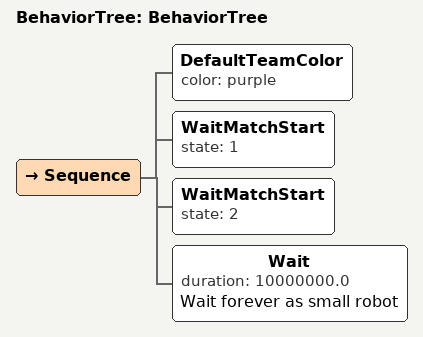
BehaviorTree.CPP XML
<root main_tree_to_execute="BehaviorTree">
    <BehaviorTree ID="BehaviorTree">
        <Sequence>
            <DefaultTeamColor color="purple" />
            <WaitMatchStart state="1" />
            <!-- Robot setup (pre-match state) -->
            <WaitMatchStart state="2" />
            <!-- Robot strategy (match state) -->
            <Wait duration="10000000.0" name="Wait forever as small robot" />
        </Sequence>
    </BehaviorTree>
</root>
